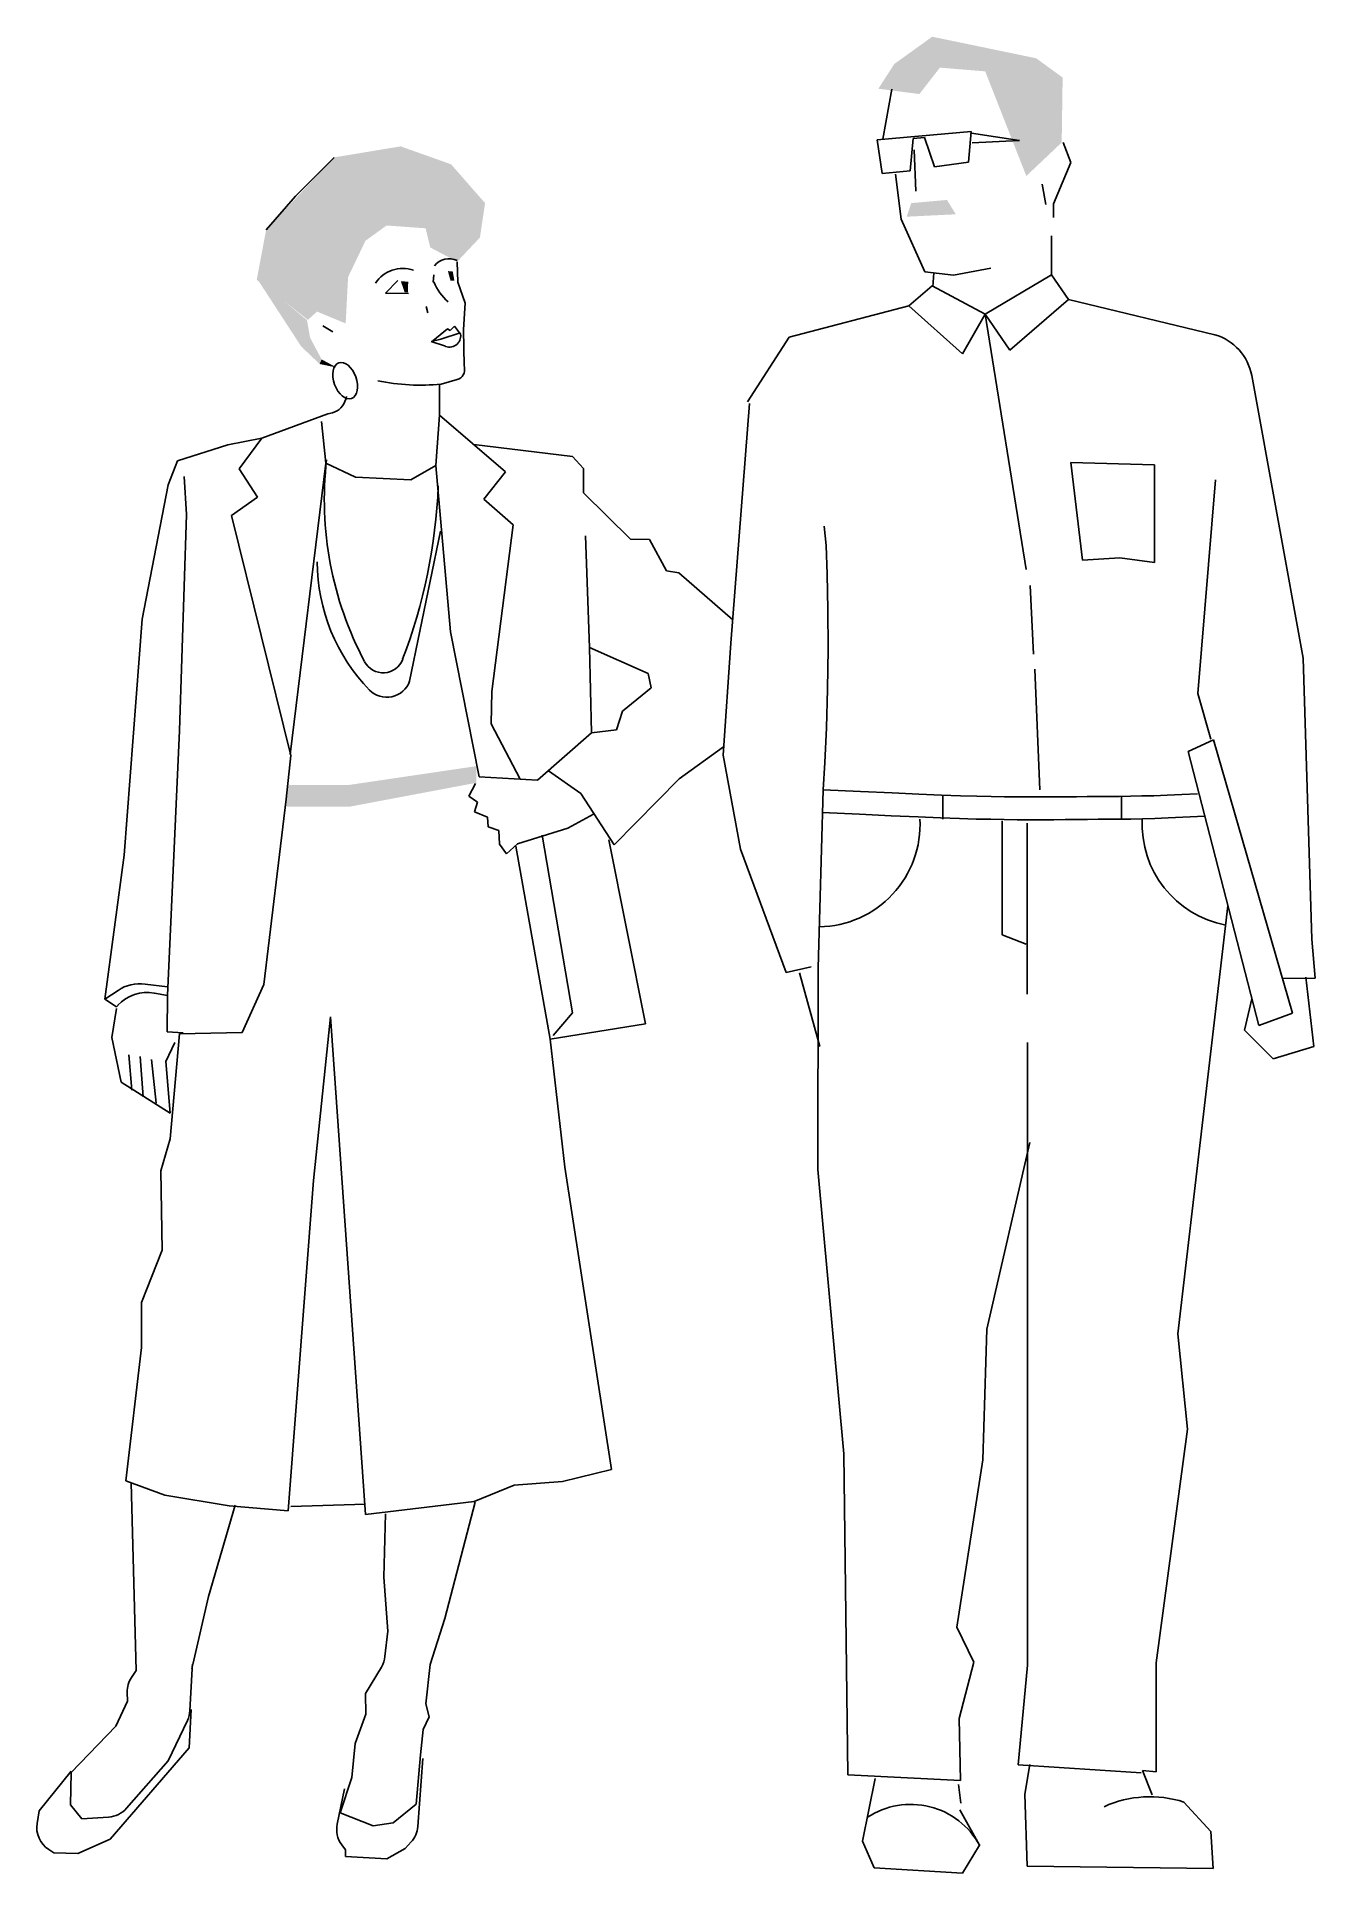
# Model space of a CAD drawing. Header units: millimetres. Extents: x -1578.88 to -1577.65, y 1784.46 to 1786.22.
import ezdxf

# ---------------------------------------------------------------- set-up
doc = ezdxf.new("R2010")
doc.units = ezdxf.units.MM
doc.header["$LTSCALE"] = 10
doc.layers.add('Humanos', color=2, linetype='Continuous')

# ---------------------------------------------------------------- blocks, each defined once
blk = doc.blocks.new('ELLIPSE')
blk.add_circle((0.5, 0.5), 0.5)

msp = doc.modelspace()

# ---------------------------------------------------------------- linework, layer by layer
at = {"layer": 'Humanos'}
for p, q in [((-1578.0593, 1786.1667), (-1578.0678, 1786.1189)), ((-1578.0732, 1786.1184), (-1578.0336, 1786.1219)), ((-1578.0685, 1786.0862), (-1578.0732, 1786.1184)), ((-1578.0388, 1786.1196), (-1578.0416, 1786.0886)), ((-1578.0281, 1786.1205), (-1578.0388, 1786.1196)), ((-1578.0336, 1786.1219), (-1577.9833, 1786.1263)), ((-1578.0184, 1786.0924), (-1578.0281, 1786.1205)), ((-1577.9833, 1786.1263), (-1577.9861, 1786.097)), ((-1577.9372, 1786.1176), (-1577.9831, 1786.1245)), ((-1578.592, 1786.1015), (-1578.6291, 1786.0645)), ((-1578.0379, 1786.1088), (-1578.0362, 1786.0691)), ((-1577.9823, 1786.1155), (-1577.9372, 1786.1176)), ((-1577.8883, 1786.0965), (-1577.8954, 1786.1158)), ((-1578.0416, 1786.0886), (-1578.0685, 1786.0862)), ((-1578.0558, 1786.0855), (-1578.0502, 1786.0425)), ((-1577.9861, 1786.097), (-1578.0184, 1786.0924)), ((-1577.9048, 1786.0571), (-1577.8883, 1786.0965)), ((-1577.9155, 1786.076), (-1577.9119, 1786.0564)), ((-1578.6291, 1786.0645), (-1578.6571, 1786.0323)), ((-1577.9048, 1786.044), (-1577.9048, 1786.0571)), ((-1578.0502, 1786.0425), (-1578.0277, 1785.992)), ((-1577.9065, 1785.9894), (-1577.9068, 1786.0266)), ((-1578.4746, 1786.0018), (-1578.4739, 1785.9822)), ((-1578.0002, 1785.9889), (-1577.9646, 1785.9957)), ((-1578.5429, 1785.9718), (-1578.5312, 1785.9838)), ((-1578.497, 1785.9892), (-1578.4975, 1785.9822)), ((-1578.4739, 1785.9822), (-1578.4669, 1785.9621)), ((-1578.0206, 1785.9787), (-1578.043, 1785.9595)), ((-1578.0277, 1785.992), (-1578.0002, 1785.9889)), ((-1578.0206, 1785.9787), (-1577.9701, 1785.9516)), ((-1578.019, 1785.991), (-1578.0199, 1785.9779)), ((-1577.9701, 1785.9516), (-1577.9065, 1785.9894)), ((-1577.9065, 1785.9894), (-1577.8903, 1785.9658)), ((-1578.5211, 1785.9714), (-1578.5429, 1785.9718)), ((-1578.4669, 1785.9621), (-1578.4684, 1785.937)), ((-1577.9466, 1785.9173), (-1577.8903, 1785.9658)), ((-1577.7505, 1785.932), (-1577.8903, 1785.9658)), ((-1578.5041, 1785.9589), (-1578.5025, 1785.9529)), ((-1578.043, 1785.9595), (-1578.1574, 1785.9298)), ((-1577.9918, 1785.9137), (-1578.043, 1785.9595)), ((-1577.9701, 1785.9516), (-1577.9918, 1785.9137)), ((-1577.931, 1785.7075), (-1577.9701, 1785.9516)), ((-1577.9701, 1785.9516), (-1577.9466, 1785.9173)), ((-1578.6029, 1785.9404), (-1578.5934, 1785.9349)), ((-1578.4902, 1785.9277), (-1578.4994, 1785.9256)), ((-1578.4994, 1785.9256), (-1578.4856, 1785.9211)), ((-1578.4978, 1785.9261), (-1578.4839, 1785.9375)), ((-1578.4717, 1785.9339), (-1578.4902, 1785.9277)), ((-1578.4839, 1785.9375), (-1578.4812, 1785.9359)), ((-1578.4812, 1785.9359), (-1578.477, 1785.9401)), ((-1578.477, 1785.9401), (-1578.4722, 1785.9338)), ((-1578.4684, 1785.937), (-1578.4679, 1785.9023)), ((-1578.1574, 1785.9298), (-1578.197, 1785.8678)), ((-1578.4679, 1785.9023), (-1578.4676, 1785.901)), ((-1577.6662, 1785.6229), (-1577.7153, 1785.893)), ((-1578.581, 1785.8705), (-1578.5804, 1785.8731)), ((-1578.4915, 1785.8846), (-1578.4913, 1785.8549)), ((-1578.4746, 1785.8892), (-1578.4898, 1785.8848)), ((-1578.6611, 1785.8331), (-1578.5981, 1785.8563)), ((-1578.5981, 1785.8563), (-1578.5937, 1785.8575)), ((-1578.4915, 1785.8552), (-1578.4948, 1785.8071)), ((-1578.4915, 1785.8552), (-1578.4283, 1785.801)), ((-1578.1951, 1785.8662), (-1578.2129, 1785.6371)), ((-1578.6001, 1785.8092), (-1578.6043, 1785.8492)), ((-1578.6937, 1785.8267), (-1578.7419, 1785.8114)), ((-1578.6611, 1785.8331), (-1578.6937, 1785.8267)), ((-1578.683, 1785.804), (-1578.6611, 1785.8331)), ((-1578.4587, 1785.8271), (-1578.3644, 1785.8157)), ((-1578.7419, 1785.8114), (-1578.7508, 1785.7887)), ((-1578.6652, 1785.7769), (-1578.683, 1785.804)), ((-1578.6001, 1785.8092), (-1578.6341, 1785.531)), ((-1578.5718, 1785.796), (-1578.6001, 1785.8092)), ((-1578.4948, 1785.8071), (-1578.5188, 1785.7934)), ((-1578.481, 1785.6482), (-1578.4948, 1785.8071)), ((-1578.3644, 1785.8157), (-1578.3538, 1785.8043)), ((-1578.3538, 1785.8043), (-1578.354, 1785.7809)), ((-1577.8082, 1785.8078), (-1577.8881, 1785.8098)), ((-1577.8881, 1785.8098), (-1577.877, 1785.7167)), ((-1577.8082, 1785.7144), (-1577.8082, 1785.8078)), ((-1578.7508, 1785.7887), (-1578.7757, 1785.6602)), ((-1578.7332, 1785.7603), (-1578.7354, 1785.7966)), ((-1578.5188, 1785.7934), (-1578.5718, 1785.796)), ((-1578.4283, 1785.801), (-1578.4491, 1785.7748)), ((-1577.7668, 1785.5892), (-1577.7498, 1785.7932)), ((-1578.6902, 1785.7592), (-1578.6652, 1785.7769)), ((-1578.4491, 1785.7748), (-1578.4209, 1785.7504)), ((-1578.354, 1785.7809), (-1578.3089, 1785.7367)), ((-1578.74, 1785.5538), (-1578.7332, 1785.7603)), ((-1578.6335, 1785.5299), (-1578.6902, 1785.7592)), ((-1578.4209, 1785.7504), (-1578.4415, 1785.5911)), ((-1578.5201, 1785.6008), (-1578.4904, 1785.7444)), ((-1578.348, 1785.6331), (-1578.3519, 1785.7398)), ((-1578.3089, 1785.7367), (-1578.2909, 1785.7363)), ((-1578.2909, 1785.7363), (-1578.2745, 1785.7065)), ((-1577.877, 1785.7167), (-1577.8415, 1785.7189)), ((-1577.8415, 1785.7189), (-1577.8082, 1785.7144)), ((-1578.2745, 1785.7065), (-1578.2626, 1785.7045)), ((-1578.2626, 1785.7045), (-1578.2112, 1785.6596)), ((-1577.9269, 1785.6922), (-1577.924, 1785.6266)), ((-1578.7757, 1785.6602), (-1578.7928, 1785.4346)), ((-1578.4534, 1785.5095), (-1578.481, 1785.6482)), ((-1578.2919, 1785.6084), (-1578.348, 1785.6331)), ((-1578.348, 1785.6331), (-1578.3462, 1785.5515)), ((-1578.2129, 1785.6371), (-1578.2205, 1785.5302)), ((-1577.9179, 1785.4972), (-1577.9226, 1785.6125)), ((-1577.6662, 1785.6229), (-1577.658, 1785.3545)), ((-1578.3166, 1785.5721), (-1578.2892, 1785.5945)), ((-1578.2892, 1785.5945), (-1578.2919, 1785.6084)), ((-1578.4415, 1785.5911), (-1578.4422, 1785.5602)), ((-1577.7668, 1785.5892), (-1577.7543, 1785.5454)), ((-1578.4422, 1785.5602), (-1578.4143, 1785.5072)), ((-1578.3223, 1785.5544), (-1578.3166, 1785.5721)), ((-1578.7513, 1785.3004), (-1578.74, 1785.5538)), ((-1578.3977, 1785.5062), (-1578.3462, 1785.5517)), ((-1578.3462, 1785.5517), (-1578.3223, 1785.5544)), ((-1577.7518, 1785.545), (-1577.776, 1785.5336)), ((-1577.6763, 1785.2835), (-1577.7518, 1785.545)), ((-1578.6381, 1785.4882), (-1578.6335, 1785.5299)), ((-1578.22, 1785.5381), (-1578.2623, 1785.5076)), ((-1578.2205, 1785.5302), (-1578.2037, 1785.4405)), ((-1577.776, 1785.5336), (-1577.7085, 1785.2719)), ((-1578.3977, 1785.5062), (-1578.4534, 1785.5095)), ((-1578.3565, 1785.4937), (-1578.3874, 1785.5152)), ((-1578.2623, 1785.5076), (-1578.3246, 1785.4445)), ((-1578.6592, 1785.311), (-1578.6381, 1785.4882)), ((-1578.457, 1785.5031), (-1578.4634, 1785.4911)), ((-1578.4634, 1785.4911), (-1578.4552, 1785.4853)), ((-1578.3246, 1785.4445), (-1578.3565, 1785.4937)), ((-1578.1296, 1785.327), (-1578.1249, 1785.4972)), ((-1578.0105, 1785.492), (-1578.0105, 1785.4691)), ((-1577.8396, 1785.4908), (-1577.8396, 1785.4691)), ((-1578.4552, 1785.4853), (-1578.4579, 1785.4759)), ((-1578.4579, 1785.4759), (-1578.4456, 1785.4711)), ((-1578.4456, 1785.4711), (-1578.4448, 1785.4616)), ((-1578.3688, 1785.4606), (-1578.3442, 1785.4737)), ((-1578.4448, 1785.4616), (-1578.4348, 1785.4582)), ((-1578.4348, 1785.4582), (-1578.4341, 1785.445)), ((-1578.4168, 1785.4454), (-1578.3688, 1785.4606)), ((-1578.3935, 1785.4536), (-1578.3642, 1785.284)), ((-1577.9539, 1785.4673), (-1577.9539, 1785.3584)), ((-1577.9299, 1785.4652), (-1577.9299, 1785.3017)), ((-1578.7928, 1785.4346), (-1578.8113, 1785.2969)), ((-1578.4341, 1785.445), (-1578.4274, 1785.4358)), ((-1578.4274, 1785.4358), (-1578.4168, 1785.4454)), ((-1578.3858, 1785.2588), (-1578.4184, 1785.4432)), ((-1578.3296, 1785.4494), (-1578.2945, 1785.2736)), ((-1578.2037, 1785.4405), (-1578.1603, 1785.3224)), ((-1577.7858, 1784.9771), (-1577.738, 1785.3861)), ((-1577.9539, 1785.3584), (-1577.931, 1785.3497)), ((-1577.6546, 1785.3171), (-1577.658, 1785.3545)), ((-1578.7728, 1785.3115), (-1578.7513, 1785.3087)), ((-1578.68, 1785.2651), (-1578.6592, 1785.311)), ((-1578.1603, 1785.3224), (-1578.1362, 1785.3278)), ((-1578.1474, 1785.3221), (-1578.1279, 1785.2518)), ((-1578.1296, 1785.327), (-1578.1298, 1785.1343)), ((-1577.6859, 1785.3169), (-1577.6546, 1785.3171)), ((-1577.6559, 1785.2518), (-1577.6637, 1785.3182)), ((-1578.8113, 1785.2969), (-1578.7985, 1785.3054)), ((-1578.8113, 1785.2969), (-1578.8001, 1785.2896)), ((-1578.7639, 1785.3028), (-1578.7513, 1785.3004)), ((-1578.7513, 1785.3004), (-1578.7516, 1785.2658)), ((-1577.7151, 1785.2975), (-1577.7222, 1785.2674)), ((-1578.8001, 1785.2881), (-1578.8045, 1785.2603)), ((-1578.8001, 1785.2896), (-1578.7986, 1785.2912)), ((-1578.5955, 1785.2801), (-1578.6118, 1785.1236)), ((-1578.5623, 1784.8046), (-1578.5955, 1785.2801)), ((-1578.3642, 1785.284), (-1578.3828, 1785.2624)), ((-1577.7085, 1785.2719), (-1577.6763, 1785.2835)), ((-1578.8045, 1785.2603), (-1578.7957, 1785.2178)), ((-1578.7516, 1785.2658), (-1578.7365, 1785.2648)), ((-1578.7487, 1785.1636), (-1578.74, 1785.2638)), ((-1578.74, 1785.2638), (-1578.68, 1785.2651)), ((-1578.2945, 1785.2736), (-1578.3858, 1785.2588)), ((-1578.3858, 1785.2588), (-1578.3716, 1785.1366)), ((-1577.7222, 1785.2674), (-1577.6949, 1785.2401)), ((-1578.7853, 1785.21), (-1578.7884, 1785.2439)), ((-1578.7745, 1785.2038), (-1578.7776, 1785.2423)), ((-1578.753, 1785.2374), (-1578.7444, 1785.2556)), ((-1577.9296, 1785.2557), (-1577.9296, 1784.6607)), ((-1577.6949, 1785.2401), (-1577.6559, 1785.2518)), ((-1578.7621, 1785.1976), (-1578.7668, 1785.2393)), ((-1578.7487, 1785.1882), (-1578.753, 1785.2374)), ((-1578.7957, 1785.2178), (-1578.7487, 1785.1882)), ((-1578.7576, 1785.1331), (-1578.7487, 1785.1636)), ((-1577.9684, 1784.9817), (-1577.9275, 1785.16)), ((-1578.3716, 1785.1366), (-1578.327, 1784.8477)), ((-1578.7564, 1785.0573), (-1578.7576, 1785.1331)), ((-1578.6118, 1785.1236), (-1578.6362, 1784.8082)), ((-1578.1298, 1785.1343), (-1578.1051, 1784.8624)), ((-1578.7762, 1785.0072), (-1578.7564, 1785.0573)), ((-1578.7763, 1784.9642), (-1578.7762, 1785.0072)), ((-1577.9721, 1784.8568), (-1577.9684, 1784.9817)), ((-1578.7912, 1784.8368), (-1578.7763, 1784.9642)), ((-1577.7767, 1784.8862), (-1577.7858, 1784.9771)), ((-1577.8067, 1784.6628), (-1577.7767, 1784.8862)), ((-1578.1051, 1784.8624), (-1578.1011, 1784.5559)), ((-1577.997, 1784.6969), (-1577.9721, 1784.8568)), ((-1578.327, 1784.8477), (-1578.3739, 1784.836)), ((-1578.7538, 1784.8229), (-1578.7912, 1784.8368)), ((-1578.7813, 1784.6555), (-1578.7861, 1784.8349)), ((-1578.6924, 1784.8129), (-1578.7538, 1784.8229)), ((-1578.4201, 1784.8325), (-1578.4583, 1784.8169)), ((-1578.3739, 1784.836), (-1578.4201, 1784.8325)), ((-1578.7122, 1784.7262), (-1578.6866, 1784.8136)), ((-1578.6362, 1784.8082), (-1578.6924, 1784.8129)), ((-1578.5622, 1784.8144), (-1578.6336, 1784.8121)), ((-1578.4583, 1784.8169), (-1578.5623, 1784.8046)), ((-1578.5447, 1784.7448), (-1578.5432, 1784.8053)), ((-1578.4574, 1784.8164), (-1578.4863, 1784.7053)), ((-1578.5409, 1784.693), (-1578.5447, 1784.7448)), ((-1578.7122, 1784.7262), (-1578.7273, 1784.6613)), ((-1578.4863, 1784.7053), (-1578.5003, 1784.6613)), ((-1577.9807, 1784.6635), (-1577.997, 1784.6969)), ((-1578.5436, 1784.6688), (-1578.5409, 1784.693)), ((-1577.9948, 1784.6096), (-1577.9807, 1784.6635)), ((-1577.8067, 1784.6628), (-1577.8066, 1784.5585)), ((-1578.7857, 1784.6488), (-1578.7813, 1784.6555)), ((-1578.7279, 1784.6569), (-1578.7299, 1784.6173)), ((-1578.562, 1784.6336), (-1578.547, 1784.6588)), ((-1578.5003, 1784.6613), (-1578.5044, 1784.6237)), ((-1577.9296, 1784.6607), (-1577.9386, 1784.5653)), ((-1578.7897, 1784.626), (-1578.7898, 1784.6348)), ((-1578.5618, 1784.6136), (-1578.562, 1784.6336)), ((-1578.8007, 1784.6023), (-1578.7897, 1784.626)), ((-1578.7286, 1784.6183), (-1578.7307, 1784.5814)), ((-1578.572, 1784.5857), (-1578.5618, 1784.6136)), ((-1578.5013, 1784.6111), (-1578.5071, 1784.599)), ((-1578.5044, 1784.6237), (-1578.5013, 1784.6111)), ((-1577.9935, 1784.5502), (-1577.9948, 1784.6096)), ((-1578.8434, 1784.558), (-1578.8007, 1784.6023)), ((-1578.7323, 1784.6077), (-1578.7508, 1784.5691)), ((-1578.5071, 1784.599), (-1578.5095, 1784.5748)), ((-1578.7307, 1784.5814), (-1578.8063, 1784.4943)), ((-1578.5753, 1784.5533), (-1578.572, 1784.5857)), ((-1578.5095, 1784.5748), (-1578.5137, 1784.5277)), ((-1578.8741, 1784.5214), (-1578.8433, 1784.5591)), ((-1578.8441, 1784.5272), (-1578.8434, 1784.558)), ((-1578.7508, 1784.5691), (-1578.7905, 1784.5238)), ((-1578.5073, 1784.5715), (-1578.5122, 1784.5063)), ((-1577.9386, 1784.5653), (-1577.8208, 1784.5576)), ((-1577.9322, 1784.5372), (-1577.9275, 1784.5656)), ((-1577.8066, 1784.5585), (-1577.8196, 1784.5599)), ((-1577.8103, 1784.5366), (-1577.8196, 1784.5599)), ((-1578.5892, 1784.5087), (-1578.5822, 1784.5424)), ((-1578.5863, 1784.5194), (-1578.5753, 1784.5533)), ((-1578.1011, 1784.5559), (-1577.9935, 1784.5502)), ((-1578.0871, 1784.4923), (-1578.0751, 1784.5522)), ((-1577.9955, 1784.5466), (-1577.9934, 1784.5286)), ((-1578.876, 1784.5094), (-1578.8741, 1784.5214)), ((-1578.8333, 1784.5137), (-1578.8441, 1784.5272)), ((-1578.5137, 1784.5277), (-1578.5358, 1784.51)), ((-1577.9941, 1784.5223), (-1577.9753, 1784.4884)), ((-1577.9298, 1784.4685), (-1577.9322, 1784.5372)), ((-1577.7801, 1784.5297), (-1577.7544, 1784.5016)), ((-1578.8077, 1784.5153), (-1578.8333, 1784.5137)), ((-1578.5547, 1784.5071), (-1578.5863, 1784.5194)), ((-1578.5358, 1784.51), (-1578.5547, 1784.5071)), ((-1578.8063, 1784.4943), (-1578.8371, 1784.4807)), ((-1578.5814, 1784.4842), (-1578.5848, 1784.4889)), ((-1578.5185, 1784.4916), (-1578.5241, 1784.4853)), ((-1578.0761, 1784.4668), (-1578.0871, 1784.4923)), ((-1577.9753, 1784.4884), (-1577.9918, 1784.4617)), ((-1577.7544, 1784.5016), (-1577.7521, 1784.4661)), ((-1578.8599, 1784.4813), (-1578.8649, 1784.4845)), ((-1578.8371, 1784.4807), (-1578.8599, 1784.4813)), ((-1578.5813, 1784.4778), (-1578.5814, 1784.4842)), ((-1578.5417, 1784.4756), (-1578.5813, 1784.4778)), ((-1578.5241, 1784.4853), (-1578.5417, 1784.4756)), ((-1577.7521, 1784.4661), (-1577.9298, 1784.4685)), ((-1577.9918, 1784.4617), (-1578.0761, 1784.4668))]:
    msp.add_line(p, q, dxfattribs=at)
for points in [[(-1578.1238, 1785.7491), (-1578.122, 1785.7306), (-1578.1209, 1785.7031), (-1578.1203, 1785.6693), (-1578.1202, 1785.6318), (-1578.1207, 1785.5932), (-1578.1217, 1785.5562), (-1578.1231, 1785.5233), (-1578.1249, 1785.4972)], [(-1578.1249, 1785.4972), (-1578.0891, 1785.4955), (-1578.0588, 1785.4941), (-1578.0333, 1785.4929), (-1578.0118, 1785.4921), (-1577.9937, 1785.4914), (-1577.9781, 1785.491), (-1577.9643, 1785.4906), (-1577.9516, 1785.4904), (-1577.9394, 1785.4903), (-1577.9275, 1785.4903), (-1577.9159, 1785.4903), (-1577.9046, 1785.4903), (-1577.8936, 1785.4904), (-1577.8829, 1785.4905), (-1577.8724, 1785.4906), (-1577.8621, 1785.4906), (-1577.8519, 1785.4907), (-1577.8417, 1785.4908), (-1577.8313, 1785.4909), (-1577.8203, 1785.4912), (-1577.8087, 1785.4915), (-1577.796, 1785.4919), (-1577.7822, 1785.4926), (-1577.767, 1785.4934)], [(-1578.1259, 1785.4754), (-1578.0901, 1785.4737), (-1578.0598, 1785.4723), (-1578.0342, 1785.4712), (-1578.0127, 1785.4703), (-1577.9944, 1785.4697), (-1577.9786, 1785.4692), (-1577.9647, 1785.4689), (-1577.9519, 1785.4687), (-1577.9395, 1785.4685), (-1577.9275, 1785.4685), (-1577.9159, 1785.4685), (-1577.9045, 1785.4685), (-1577.8935, 1785.4686), (-1577.8827, 1785.4687), (-1577.8722, 1785.4688), (-1577.8619, 1785.4689), (-1577.8517, 1785.4689), (-1577.8415, 1785.469), (-1577.8309, 1785.4692), (-1577.8198, 1785.4694), (-1577.8079, 1785.4697), (-1577.7951, 1785.4702), (-1577.7811, 1785.4708), (-1577.7601, 1785.472)]]:
    msp.add_lwpolyline(points, dxfattribs=at)
for centre, radius, start, end in [((-1578.5267, 1785.9645), 0.0309, 70.2749, 146.9562), ((-1578.4825, 1785.9875), 0.0172, 62.881, 143.3007), ((-1578.4508, 1786.0009), 0.0495, 201.9536, 229.3539), ((-1578.4819, 1785.9309), 0.0107, 249.46, 16.1935), ((-1577.7645, 1785.884), 0.05, 10.318, 73.6958), ((-1578.4774, 1785.8988), 0.01, 286.2983, 12.4495), ((-1578.5097, 1786.0873), 0.2035, 258.4865, 275.615), ((-1578.5981, 1785.8744), 0.0175, 284.3321, 347.0054), ((-1578.27, 1785.7746), 0.3315, 173.44, 207.8807), ((-1579.0258, 1785.8107), 0.5337, 339.2719, 357.5051), ((-1578.4302, 1785.716), 0.1781, 180.3649, 223.9678), ((-1578.5453, 1785.6289), 0.02, 207.8807, 339.2719), ((-1578.5419, 1785.6088), 0.0233, 224.8365, 340.0276), ((-1578.1302, 1785.4641), 0.098, 271.0056, 2.972), ((-1577.722, 1785.4641), 0.098, 177.028, 259.3446), ((-1578.7777, 1785.2743), 0.0375, 82.5686, 123.8486), ((-1578.771, 1785.2659), 0.0375, 79.2143, 137.5591), ((-1578.5684, 1784.6716), 0.025, 329.1856, 353.7203), ((-1578.7648, 1784.6351), 0.025, 146.801, 180.7105), ((-1578.703, 1784.6557), 0.025, 166.9144, 177.1123), ((-1578.7549, 1784.6185), 0.025, 334.3996, 357.1123), ((-1578.8093, 1784.5403), 0.025, 273.5382, 318.833), ((-1578.0412, 1784.4524), 0.0751, 28.6224, 123.307), ((-1577.8126, 1784.4291), 0.1057, 72.0736, 114.4627), ((-1578.8513, 1784.5055), 0.025, 171.0995, 237.1552), ((-1578.5647, 1784.5037), 0.025, 168.3606, 216.2817), ((-1578.5372, 1784.5082), 0.025, 318.2819, 355.6724)]:
    msp.add_arc(centre, radius, start, end, dxfattribs=at)
for points in [[(-1578.0568, 1786.1908), (-1577.9213, 1786.1962), (-1578.0206, 1786.2168)], [(-1578.0721, 1786.1671), (-1578.0329, 1786.162), (-1578.0568, 1786.1908), (-1578.0087, 1786.1931)], [(-1577.97, 1786.1837), (-1577.896, 1786.1778), (-1578.0568, 1786.1908), (-1577.9213, 1786.1962)], [(-1577.9307, 1786.0837), (-1577.8969, 1786.1157), (-1577.97, 1786.1837), (-1577.896, 1786.1778)], [(-1578.5622, 1786.0218), (-1578.592, 1786.1015), (-1578.5788, 1785.9871), (-1578.6571, 1786.0323)], [(-1578.542, 1786.0364), (-1578.5286, 1786.112), (-1578.5622, 1786.0218), (-1578.592, 1786.1015)], [(-1578.5047, 1786.0337), (-1578.4804, 1786.0949), (-1578.542, 1786.0364), (-1578.5286, 1786.112)], [(-1578.5003, 1786.0154), (-1578.4479, 1786.0578), (-1578.5047, 1786.0337), (-1578.4804, 1786.0949)], [(-1578.4746, 1786.0018), (-1578.4528, 1786.0249), (-1578.5003, 1786.0154), (-1578.4479, 1786.0578)], [(-1578.045, 1786.0448), (-1578.0407, 1786.0578), (-1577.9981, 1786.0471), (-1578.0065, 1786.0608)], [(-1578.6085, 1785.9541), (-1578.6571, 1786.0323), (-1578.6172, 1785.9462), (-1578.6661, 1785.9845)], [(-1578.5788, 1785.9871), (-1578.6571, 1786.0323), (-1578.5811, 1785.9428), (-1578.6085, 1785.9541)], [(-1578.6652, 1785.9847), (-1578.6181, 1785.946), (-1578.6236, 1785.9208), (-1578.6151, 1785.9292)], [(-1578.5284, 1785.9831), (-1578.5248, 1785.9726), (-1578.5213, 1785.9827), (-1578.5217, 1785.9726)], [(-1578.4788, 1785.9925), (-1578.4834, 1785.9928), (-1578.4772, 1785.9838), (-1578.4809, 1785.9835)], [(-1578.6236, 1785.9208), (-1578.6151, 1785.9292), (-1578.606, 1785.904), (-1578.6041, 1785.9084)], [(-1578.606, 1785.904), (-1578.6041, 1785.9084), (-1578.5898, 1785.9007)], [(-1578.5766, 1785.4811), (-1578.5789, 1785.5016), (-1578.4563, 1785.5038), (-1578.4563, 1785.5197)], [(-1578.6379, 1785.4811), (-1578.6356, 1785.5016), (-1578.5766, 1785.4811), (-1578.5789, 1785.5016)]]:
    msp.add_solid(points, dxfattribs=at)

# ---------------------------------------------------------------- block references
at = {"layer": 'Humanos', "xscale": 0.02147151940763302, "yscale": 0.03627946382653136, "zscale": 0.02147151940757795, "rotation": 19.89909245380948}
msp.add_blockref('ELLIPSE', (-1578.5855, 1785.8674), dxfattribs=at)

doc.saveas('drawing.dxf')
